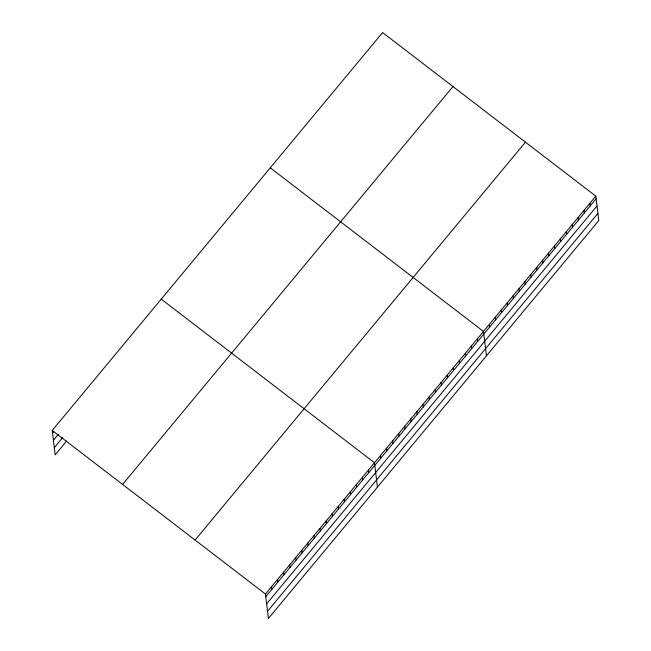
<?xml version="1.0" encoding="UTF-8"?>
<svg xmlns="http://www.w3.org/2000/svg" width="651" height="651" viewBox="0 0 651 651"><rect width="100%" height="100%" fill="white"/><g stroke="black" fill="none" stroke-linecap="round" stroke-linejoin="round"><path stroke-width="0.98" d="M52.226 430.441L382.593 32.55L595.82 196.146L598.774 220.559L268.407 618.45L265.453 594.046L52.226 430.441L55.18 454.854L66.687 440.987M52.544 433.061L53.748 431.605M53.406 440.247L58.256 434.412M54.31 447.66L62.789 437.448M122.591 484.434L452.958 86.534M195.088 540.053L525.455 142.162M265.453 594.046L595.82 196.146M265.771 596.658L596.137 198.767M266.641 603.851L597.008 205.96M267.537 611.256L597.903 213.365M270.263 167.836L483.498 331.432L486.452 355.845M161.245 299.135L374.48 462.739L377.434 487.143M589.912 203.267L590.229 205.887M583.996 210.387L584.313 213.007M578.088 217.507L578.405 220.128M572.172 224.628L572.489 227.248M566.264 231.748L566.582 234.368M560.348 238.868L560.666 241.488M554.44 245.988L554.758 248.609M548.524 253.109L548.842 255.729M542.617 260.229L542.934 262.849M536.709 267.349L537.018 269.97M530.793 274.47L531.11 277.09M524.885 281.59L525.194 284.21M518.969 288.71L519.286 291.331M513.061 295.831L513.37 298.451M507.145 302.951L507.463 305.571M501.237 310.071L501.547 312.692M495.321 317.192L495.639 319.812M489.414 324.312L489.731 326.932M477.443 338.732L477.761 341.344M471.381 346.023L471.698 348.643M465.327 353.314L465.644 355.934M459.272 360.613L459.59 363.234M453.218 367.905L453.535 370.525M447.156 375.204L447.473 377.816M441.101 382.495L441.419 385.115M435.047 389.794L435.364 392.407M428.985 397.086L429.302 399.706M422.93 404.377L423.248 406.997M416.876 411.676L417.193 414.296M410.822 418.967L411.131 421.588M404.759 426.267L405.077 428.879M398.705 433.558L399.022 436.178M392.651 440.857L392.968 443.469M386.588 448.148L386.906 450.769M380.534 455.44L380.851 458.06M368.417 470.03L368.735 472.65M362.363 477.329L362.68 479.942M356.309 484.621L356.626 487.241M350.254 491.92L350.563 494.532M344.192 499.211L344.509 501.831M338.138 506.502L338.455 509.123M332.083 513.802L332.401 516.422M326.021 521.093L326.338 523.713M319.966 528.392L320.284 531.004M313.912 535.683L314.23 538.304M307.85 542.983L308.167 545.595M301.795 550.274L302.113 552.894M295.741 557.565L296.059 560.185M289.687 564.865L290.004 567.485M283.624 572.156L283.942 574.776M277.57 579.455L277.887 582.067M271.516 586.746L271.833 589.367"/></g></svg>
